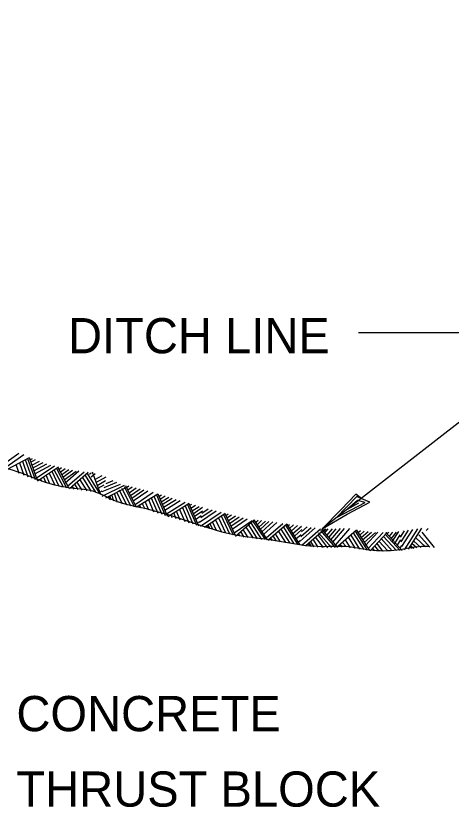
# Model space of a CAD drawing. Extents: x 0 to 2.83, y -0.14 to 1.83.
# Drawn here: x 1.1406 to 1.2848, y 0.2576 to 0.5198 of the extents above; entities that cross this region are included whole.
import ezdxf

# ---------------------------------------------------------------- set-up
doc = ezdxf.new("R2010")
doc.units = 0
doc.layers.add('RD_Pr_Roadway_Notes', color=7, linetype='Continuous')
doc.layers.add('SH_General_Details', color=7, linetype='Continuous')

msp = doc.modelspace()

# ---------------------------------------------------------------- linework, layer by layer
at = {"layer": 'RD_Pr_Roadway_Notes'}
for points in [[(1.25412, 0.4149), (1.32574, 0.4149), (1.24203, 0.34985)], [(1.25516, 0.35975), (1.25322, 0.36134), (1.24839, 0.35624), (1.24203, 0.34985), (1.25037, 0.35467), (1.25787, 0.35864), (1.25516, 0.35975), (1.25358, 0.36057), (1.24679, 0.35353), (1.25629, 0.35856), (1.25377, 0.35925), (1.25043, 0.35629), (1.25421, 0.35839)]]:
    msp.add_lwpolyline(points, dxfattribs=at)
at = {"layer": 'SH_General_Details'}
for p, q in [((1.13616, 0.37106), (1.14156, 0.37487)), ((1.13653, 0.3697), (1.14329, 0.37445)), ((1.13787, 0.36961), (1.14515, 0.37351)), ((1.1437, 0.37274), (1.14592, 0.36658)), ((1.14452, 0.37317), (1.14704, 0.36616)), ((1.14499, 0.37345), (1.14771, 0.36591)), ((1.14527, 0.3727), (1.14609, 0.37316)), ((1.14556, 0.37192), (1.14713, 0.37277)), ((1.14173, 0.36816), (1.1407, 0.37111)), ((1.14177, 0.37169), (1.14326, 0.36758)), ((1.14277, 0.37224), (1.1446, 0.36708)), ((1.14591, 0.37091), (1.14847, 0.37226)), ((1.14624, 0.36998), (1.14965, 0.37183)), ((1.14661, 0.36902), (1.15091, 0.37136)), ((1.14693, 0.36807), (1.15217, 0.37088)), ((1.14731, 0.36666), (1.15341, 0.37069)), ((1.14781, 0.36578), (1.1547, 0.37034)), ((1.154, 0.37002), (1.15742, 0.36342)), ((1.15442, 0.37036), (1.15812, 0.36326)), ((1.15487, 0.36949), (1.15572, 0.37009)), ((1.15532, 0.36863), (1.15695, 0.36982)), ((1.15063, 0.36509), (1.14974, 0.36703)), ((1.1519, 0.36475), (1.1506, 0.36759)), ((1.15162, 0.36827), (1.15348, 0.36432)), ((1.15256, 0.36891), (1.15486, 0.36394)), ((1.15323, 0.36949), (1.15625, 0.36369)), ((1.15577, 0.36776), (1.15818, 0.36953)), ((1.15618, 0.36697), (1.15932, 0.36927)), ((1.15665, 0.36606), (1.16063, 0.36897)), ((1.15697, 0.36507), (1.16146, 0.369)), ((1.15772, 0.36396), (1.16323, 0.36876)), ((1.15833, 0.36316), (1.16456, 0.36858)), ((1.16351, 0.36753), (1.16696, 0.36197)), ((1.16423, 0.36812), (1.16815, 0.36179)), ((1.16499, 0.36795), (1.16555, 0.36841)), ((1.16552, 0.36705), (1.16686, 0.36821)), ((1.16583, 0.36866), (1.16867, 0.36117)), ((1.16678, 0.36613), (1.1692, 0.36752)), ((1.16715, 0.36518), (1.17047, 0.36707)), ((1.14878, 0.36637), (1.1492, 0.36549)), ((1.16124, 0.36282), (1.16009, 0.36462)), ((1.16254, 0.36264), (1.16088, 0.36529)), ((1.16184, 0.3661), (1.16415, 0.36239)), ((1.16271, 0.36684), (1.16557, 0.36218)), ((1.16751, 0.36423), (1.17034, 0.36586)), ((1.16914, 0.36216), (1.17526, 0.36467)), ((1.16981, 0.36351), (1.17406, 0.36527)), ((1.17051, 0.36489), (1.17286, 0.36587)), ((1.15924, 0.36384), (1.15976, 0.36302)), ((1.16787, 0.36328), (1.16981, 0.36438)), ((1.16838, 0.36199), (1.16924, 0.36236)), ((1.16916, 0.3606), (1.17655, 0.36431)), ((1.17041, 0.36009), (1.17779, 0.3638)), ((1.17392, 0.36207), (1.17586, 0.35816)), ((1.17486, 0.36273), (1.17726, 0.35781)), ((1.17572, 0.36333), (1.17861, 0.35747)), ((1.1765, 0.36385), (1.17978, 0.35718)), ((1.17693, 0.36419), (1.18048, 0.357)), ((1.17728, 0.36348), (1.17804, 0.36402)), ((1.17766, 0.36273), (1.17912, 0.36375)), ((1.17813, 0.36176), (1.18051, 0.36341)), ((1.17855, 0.36088), (1.18174, 0.3631)), ((1.17903, 0.35997), (1.18304, 0.36277)), ((1.17946, 0.35907), (1.18434, 0.36245)), ((1.18007, 0.35785), (1.18607, 0.36202)), ((1.17132, 0.36052), (1.17162, 0.35959)), ((1.17169, 0.36066), (1.17211, 0.3594)), ((1.17301, 0.35904), (1.17235, 0.36106)), ((1.17423, 0.35853), (1.17328, 0.36152)), ((1.18061, 0.35713), (1.18765, 0.36146)), ((1.1845, 0.3595), (1.18622, 0.35549)), ((1.18546, 0.3601), (1.18759, 0.35506)), ((1.18635, 0.36066), (1.18894, 0.35465)), ((1.18716, 0.36114), (1.19008, 0.35429)), ((1.18761, 0.36144), (1.19077, 0.35408)), ((1.188, 0.36054), (1.18888, 0.36108)), ((1.18838, 0.35965), (1.19008, 0.36071)), ((1.18876, 0.35875), (1.19129, 0.36033)), ((1.18911, 0.35792), (1.19241, 0.35999)), ((1.18951, 0.35699), (1.1937, 0.35959)), ((1.18991, 0.35606), (1.19499, 0.35919)), ((1.18154, 0.3576), (1.18197, 0.35673)), ((1.18342, 0.35636), (1.18248, 0.35828)), ((1.18466, 0.35597), (1.18346, 0.35886)), ((1.19046, 0.35483), (1.19669, 0.35867)), ((1.19093, 0.35394), (1.19797, 0.35828)), ((1.1958, 0.35687), (1.19793, 0.35184)), ((1.19669, 0.35744), (1.19927, 0.35143)), ((1.19749, 0.35791), (1.20042, 0.35107)), ((1.19795, 0.35822), (1.2011, 0.35086)), ((1.19822, 0.35763), (1.19884, 0.35801)), ((1.19861, 0.35667), (1.2001, 0.35762)), ((1.19901, 0.35574), (1.20136, 0.35723)), ((1.19928, 0.35481), (1.20243, 0.35697)), ((1.19194, 0.35447), (1.19231, 0.35357)), ((1.19374, 0.35314), (1.19291, 0.3551)), ((1.195, 0.35274), (1.1938, 0.35564)), ((1.19483, 0.35627), (1.19656, 0.35226)), ((1.19972, 0.35389), (1.20241, 0.35576)), ((1.20016, 0.35297), (1.20201, 0.35424)), ((1.20144, 0.35208), (1.20692, 0.35579)), ((1.20179, 0.35071), (1.20864, 0.35534)), ((1.20182, 0.35354), (1.20561, 0.35613)), ((1.20222, 0.35504), (1.20431, 0.35647)), ((1.20309, 0.35037), (1.20993, 0.355)), ((1.20857, 0.35408), (1.2114, 0.34818)), ((1.20935, 0.35458), (1.21257, 0.34788)), ((1.2098, 0.35491), (1.21326, 0.34769)), ((1.21014, 0.35421), (1.21091, 0.35474)), ((1.21051, 0.35345), (1.21199, 0.35446)), ((1.21096, 0.35248), (1.21337, 0.35409)), ((1.20073, 0.35176), (1.2015, 0.3523)), ((1.20581, 0.34966), (1.20489, 0.35158)), ((1.20708, 0.34932), (1.20575, 0.35216)), ((1.20676, 0.35284), (1.20866, 0.34891)), ((1.2077, 0.35348), (1.21005, 0.34854)), ((1.21138, 0.3516), (1.21459, 0.35377)), ((1.21185, 0.35067), (1.21589, 0.35343)), ((1.21226, 0.34976), (1.2172, 0.35309)), ((1.21286, 0.34854), (1.21891, 0.35263)), ((1.21336, 0.34742), (1.21959, 0.35284)), ((1.21844, 0.35185), (1.22197, 0.34633)), ((1.21903, 0.35242), (1.22318, 0.34624)), ((1.21943, 0.35281), (1.22389, 0.34616)), ((1.22008, 0.352), (1.22087, 0.35267)), ((1.22051, 0.35119), (1.22199, 0.35255)), ((1.22105, 0.35038), (1.22325, 0.35241)), ((1.22155, 0.34963), (1.22441, 0.35227)), ((1.22211, 0.34879), (1.22575, 0.35212)), ((1.22268, 0.34794), (1.22708, 0.35197)), ((1.22347, 0.34688), (1.22902, 0.35163)), ((1.22407, 0.34607), (1.23035, 0.35144)), ((1.23034, 0.35138), (1.2346, 0.34461)), ((1.23069, 0.35084), (1.23125, 0.35131)), ((1.20395, 0.35092), (1.20437, 0.35003)), ((1.20429, 0.35109), (1.20486, 0.3499)), ((1.21624, 0.34711), (1.2151, 0.34892)), ((1.21754, 0.34693), (1.21588, 0.34959)), ((1.2168, 0.35039), (1.21916, 0.34672)), ((1.21765, 0.35114), (1.22058, 0.34653)), ((1.22756, 0.34898), (1.22989, 0.34529)), ((1.22842, 0.34972), (1.23131, 0.34508)), ((1.22922, 0.35042), (1.2327, 0.34488)), ((1.22994, 0.35101), (1.23389, 0.34471)), ((1.23123, 0.34996), (1.23255, 0.35112)), ((1.23178, 0.34909), (1.23387, 0.35093)), ((1.2323, 0.34823), (1.23518, 0.35075)), ((1.23285, 0.34737), (1.2353, 0.34955)), ((1.23476, 0.34577), (1.23977, 0.3501)), ((1.23498, 0.34728), (1.23844, 0.35029)), ((1.23519, 0.34881), (1.2371, 0.35048)), ((1.23527, 0.34446), (1.24153, 0.34986)), ((1.23661, 0.34427), (1.24286, 0.34966)), ((1.24149, 0.34923), (1.24641, 0.34365)), ((1.24182, 0.34966), (1.24712, 0.34366)), ((1.24275, 0.3491), (1.24339, 0.34978)), ((1.2429, 0.34845), (1.24406, 0.34982)), ((1.24361, 0.34764), (1.24549, 0.34985)), ((1.24426, 0.3469), (1.24675, 0.34987)), ((1.24496, 0.34614), (1.2481, 0.3499)), ((1.2456, 0.34538), (1.24944, 0.34992)), ((1.24651, 0.34436), (1.25122, 0.34996)), ((1.24722, 0.34407), (1.25348, 0.34946)), ((1.25304, 0.34905), (1.25701, 0.34276)), ((1.25345, 0.34943), (1.25772, 0.34266)), ((1.25397, 0.3486), (1.25476, 0.34928)), ((1.25449, 0.34778), (1.256, 0.3491)), ((1.25501, 0.34695), (1.25726, 0.34892)), ((1.25547, 0.34619), (1.25842, 0.34875)), ((1.2564, 0.34433), (1.26048, 0.34869)), ((1.26363, 0.34812), (1.26409, 0.34868)), ((1.26432, 0.34734), (1.26541, 0.34873)), ((1.26501, 0.3466), (1.26673, 0.34877)), ((1.26538, 0.3457), (1.26744, 0.34891)), ((1.26799, 0.34706), (1.26936, 0.34919)), ((1.26821, 0.34552), (1.2707, 0.34938)), ((1.26843, 0.34402), (1.27204, 0.34957)), ((1.26928, 0.34289), (1.27379, 0.34982)), ((1.27061, 0.34309), (1.27512, 0.35001)), ((1.27503, 0.34877), (1.2791, 0.34366)), ((1.27653, 0.34924), (1.27716, 0.34994)), ((1.21433, 0.34827), (1.21475, 0.34739)), ((1.22498, 0.34675), (1.2255, 0.34592)), ((1.22697, 0.34571), (1.22585, 0.34752)), ((1.22827, 0.34552), (1.22663, 0.34819)), ((1.23339, 0.34652), (1.23507, 0.34799)), ((1.24069, 0.3437), (1.23904, 0.34636)), ((1.23971, 0.34709), (1.24235, 0.34361)), ((1.2405, 0.34791), (1.24378, 0.34352)), ((1.24087, 0.34852), (1.2452, 0.34363)), ((1.2514, 0.34356), (1.24975, 0.34623)), ((1.25067, 0.34702), (1.25301, 0.34333)), ((1.25153, 0.34776), (1.25443, 0.34312)), ((1.25233, 0.34846), (1.25581, 0.34293)), ((1.25602, 0.34533), (1.25975, 0.34856)), ((1.25725, 0.3433), (1.26226, 0.34862)), ((1.25794, 0.34256), (1.2636, 0.34858)), ((1.26159, 0.34662), (1.26526, 0.34257)), ((1.26225, 0.34744), (1.26667, 0.34262)), ((1.26286, 0.34815), (1.26787, 0.34266)), ((1.26319, 0.34859), (1.26858, 0.34268)), ((1.26614, 0.34502), (1.26789, 0.34779)), ((1.2669, 0.34435), (1.26811, 0.34623)), ((1.27304, 0.34679), (1.27631, 0.3439)), ((1.27407, 0.34787), (1.27772, 0.3438)), ((1.2341, 0.34537), (1.2348, 0.346)), ((1.23739, 0.34492), (1.23791, 0.34408)), ((1.23771, 0.34513), (1.23842, 0.34401)), ((1.23939, 0.34388), (1.23825, 0.34569)), ((1.248, 0.34451), (1.24864, 0.34378)), ((1.25013, 0.34381), (1.24873, 0.34541)), ((1.26086, 0.34252), (1.25955, 0.34419)), ((1.26217, 0.34247), (1.26026, 0.34494)), ((1.26088, 0.34573), (1.26383, 0.34252)), ((1.2679, 0.34346), (1.26839, 0.34425)), ((1.27119, 0.34392), (1.27192, 0.34327)), ((1.27144, 0.34422), (1.27243, 0.34335)), ((1.27339, 0.34348), (1.2718, 0.34491)), ((1.2747, 0.34367), (1.27237, 0.34577)), ((1.25877, 0.34333), (1.25937, 0.34257))]:
    msp.add_line(p, q, dxfattribs=at)
msp.add_spline([(0.63005, 0.69684), (0.63775, 0.69243), (0.64577, 0.689), (0.65379, 0.68327), (0.66181, 0.67868), (0.67099, 0.6741), (0.67901, 0.66952), (0.68818, 0.66493), (0.6962, 0.66149), (0.70537, 0.65691), (0.71339, 0.65232), (0.72256, 0.64888), (0.73173, 0.6443), (0.73976, 0.64086), (0.74778, 0.63628), (0.75694, 0.63169), (0.76496, 0.62711), (0.77299, 0.62367), (0.78903, 0.61221), (0.8131, 0.59845), (0.82227, 0.59272), (0.83029, 0.58928), (0.83832, 0.58356), (0.84634, 0.57897), (0.85436, 0.57324), (0.86238, 0.56866), (0.87041, 0.56292), (0.87843, 0.55834), (0.88645, 0.55261), (0.89562, 0.54803), (0.91396, 0.53657), (0.93803, 0.52281), (0.94605, 0.51708), (0.95521, 0.51136), (0.96324, 0.50677), (0.97241, 0.50104), (0.99074, 0.48728), (0.99876, 0.48041), (1.00679, 0.47239), (1.01596, 0.46551), (1.02398, 0.46092), (1.03315, 0.45061), (1.04117, 0.44374), (1.04919, 0.43572), (1.05721, 0.42883), (1.06524, 0.42081), (1.08128, 0.40706), (1.0893, 0.39904), (1.09732, 0.38987), (1.10535, 0.38528), (1.11337, 0.37841), (1.1214, 0.37497), (1.13056, 0.37153), (1.13974, 0.36924), (1.1489, 0.36581), (1.15807, 0.36351), (1.16609, 0.36236), (1.17412, 0.35892), (1.18328, 0.35663), (1.21537, 0.34747), (1.22454, 0.34632), (1.24059, 0.34403), (1.24976, 0.34403), (1.25778, 0.34288), (1.26695, 0.34288), (1.27497, 0.34403), (1.27727, 0.34403)], degree=3, dxfattribs=at)

# ---------------------------------------------------------------- texts
at = {"layer": 'RD_Pr_Roadway_Notes'}
for s, height, p in [('DITCH LINE', 0.011667, (1.15789, 0.40797)), ('CONCRETE', 0.011667, (1.14079, 0.28278)), ('THRUST BLOCK', 0.0116667, (1.14079, 0.25778))]:
    msp.add_text(s, height=height, dxfattribs=at).set_placement(p)

doc.saveas('drawing.dxf')
